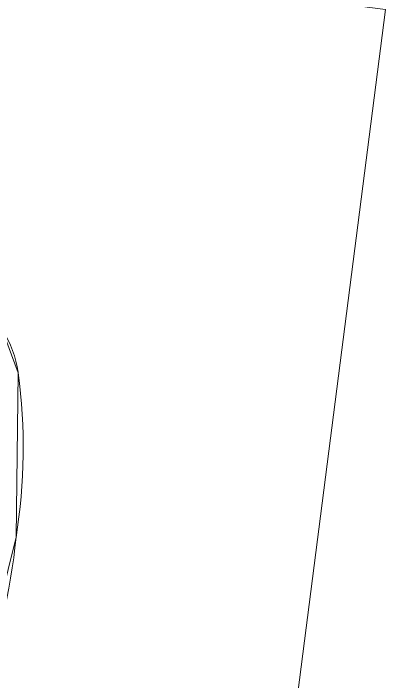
# Model space of a CAD drawing. Extents: x -1439 to 23780, y -1362 to 4476.
# Drawn here: x 4537.1 to 4666.9, y 1318 to 1551 of the extents above; entities that cross this region are included whole.
import ezdxf

# ---------------------------------------------------------------- set-up
doc = ezdxf.new("R2010")
doc.units = 0
doc.header["$MEASUREMENT"] = 0
doc.layers.get('0').update_dxf_attribs({"color": 9, "lineweight": 9})
doc.layers.add('Audi$0$04', color=8, linetype='Continuous', lineweight=9)
doc.layers.add('Audi$0$06D', color=8, linetype='Continuous', lineweight=9)

# ---------------------------------------------------------------- blocks, each defined once
blk = doc.blocks.new('Audi$0$Group-321-1')
at = {"lineweight": 0}
blk.add_lwpolyline([(384784.7923, 69371.511), (384784.3139, 69371.8312), (384783.7777, 69372.0326), (384783.6197, 69372.0318)], dxfattribs=at)
for centre, radius, start, end in [((384783.7002, 69371.6914), 0.3498, 77.5866, 129.0276), ((384783.3657, 69370.1215), 1.955, 60.966, 77.834), ((384783.4781, 69370.0639), 1.955, 47.8221, 64.6901)]:
    blk.add_arc(centre, radius, start, end, dxfattribs=at)
blk = doc.blocks.new('Audi$0$p-audi_arac')
at = {"layer": 'Audi$0$06D', "lineweight": 0, "flags": 128}
blk.add_lwpolyline([(695.6, 0.8), (-4.4, 0.8), (-4.4, 400.8), (695.6, 400.8)], close=True, dxfattribs=at)
at = {"xscale": 99.99999999999999, "yscale": 99.99999999999999, "zscale": 99.99999999999999, "rotation": 117.1763778173342}
blk.add_blockref('Audi$0$Group-321-1', (23745751.03, -31061967.79), dxfattribs=at)

msp = doc.modelspace()

# ---------------------------------------------------------------- block references
at = {"layer": 'Audi$0$04', "rotation": 172.6899395192608}
msp.add_blockref('Audi$0$p-audi_arac', (4662.64, 1553.66), dxfattribs=at)

doc.saveas('drawing.dxf')
